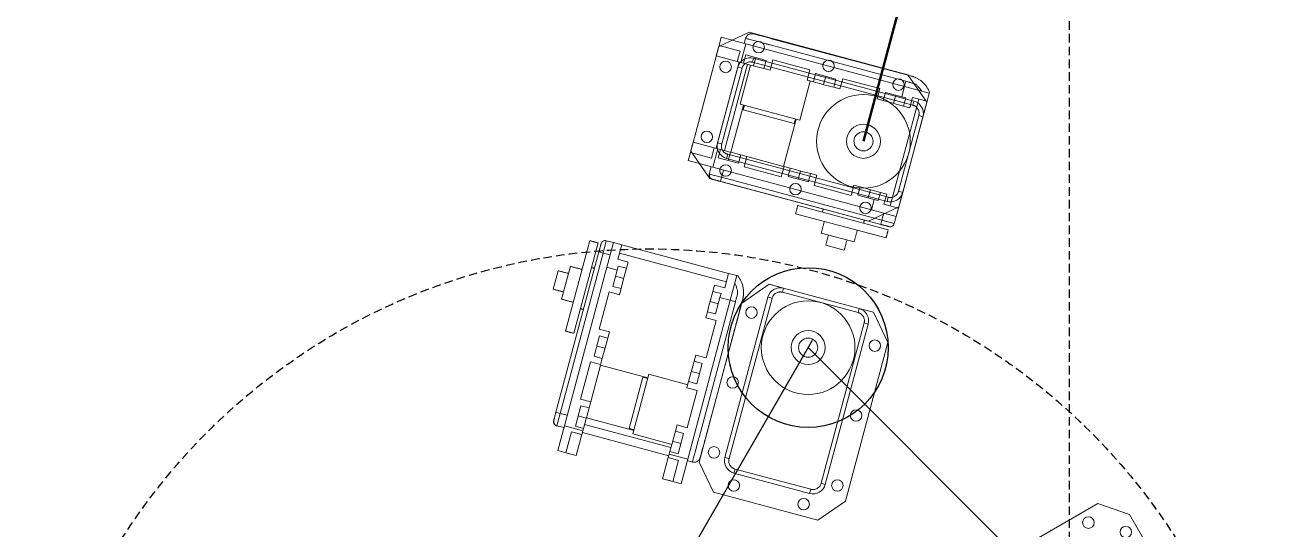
# Model space of a CAD drawing. Header units: millimetres. Extents: x 2045 to 5131, y -377 to 2192.
# Drawn here: x 2492.1 to 2785.2, y 735.9 to 854.3 of the extents above; entities that cross this region are included whole.
import ezdxf

# ---------------------------------------------------------------- set-up
doc = ezdxf.new("R2010")
doc.units = ezdxf.units.MM
doc.linetypes.add('ACISOTGL', pattern=[3, 2, -1])
doc.layers.add('Construction', color=1, linetype='ACISOTGL', lineweight=25)
doc.layers.add('Shoulder', color=5, linetype='Continuous', lineweight=50)
doc.layers.add('Legs', color=7, linetype='Continuous')
doc.layers.add('Trunk', color=7, linetype='Continuous')

msp = doc.modelspace()

# ---------------------------------------------------------------- linework, layer by layer
at = {"layer": 'Construction'}
msp.add_line((2737.317, 1083.212), (2737.317, 586.636), dxfattribs=at)
at = {"layer": 'Construction', "linetype": 'ByBlock'}
msp.add_line((2676.029, 778.523), (2752.396, 702.156), dxfattribs=at)
at = {"layer": 'Construction'}
msp.add_circle((2638.643, 655.126), 146.589, dxfattribs=at)
at = {"layer": 'Legs', "color": 7, "linetype": 'Continuous', "lineweight": 15}
for p, q in [((2655.604, 851.428), (2655.087, 849.496)), ((2655.604, 851.428), (2661.4, 849.875)), ((2661.337, 851.186), (2661.013, 849.978)), ((2664.235, 850.409), (2662.303, 850.927)), ((2663.175, 852.246), (2664.623, 851.858)), ((2666.167, 849.892), (2664.235, 850.409)), ((2668.005, 850.952), (2700.362, 842.282)), ((2654.44, 847.081), (2655.087, 849.496)), ((2654.44, 847.081), (2655.087, 849.496)), ((2654.44, 847.081), (2654.957, 849.013)), ((2654.44, 847.081), (2654.957, 849.013)), ((2655.087, 849.496), (2660.037, 848.169)), ((2660.037, 848.169), (2659.39, 845.754)), ((2661.4, 849.875), (2660.235, 845.528)), ((2660.839, 845.366), (2661.356, 847.298)), ((2661.356, 847.298), (2666.138, 846.017)), ((2661.4, 849.875), (2698.684, 839.884)), ((2667.132, 849.633), (2699.008, 841.092)), ((2659.849, 845.632), (2654.413, 825.347)), ((2654.44, 847.081), (2659.39, 845.754)), ((2661.781, 845.114), (2656.345, 824.829)), ((2659.39, 845.754), (2660.235, 845.528)), ((2660.046, 835.744), (2662.505, 844.92)), ((2660.235, 845.528), (2660.839, 845.366)), ((2662.505, 844.92), (2660.839, 845.366)), ((2662.505, 844.92), (2665.62, 844.085)), ((2663.747, 846.658), (2663.229, 844.726)), ((2666.138, 846.017), (2665.62, 844.085)), ((2667.069, 843.697), (2667.716, 846.112)), ((2667.716, 846.112), (2676.458, 843.769)), ((2665.62, 844.085), (2667.069, 843.697)), ((2676.458, 843.769), (2675.811, 841.355)), ((2677.26, 840.966), (2677.777, 842.898)), ((2677.777, 842.898), (2682.558, 841.617)), ((2679.65, 840.326), (2680.168, 842.258)), ((2682.558, 841.617), (2682.041, 839.685)), ((2683.49, 839.297), (2684.137, 841.712)), ((2684.137, 841.712), (2692.878, 839.369)), ((2674.052, 831.991), (2676.511, 841.167)), ((2675.811, 841.355), (2677.26, 840.966)), ((2677.26, 840.966), (2679.553, 840.352)), ((2679.553, 840.352), (2679.747, 840.3)), ((2679.747, 840.3), (2682.041, 839.685)), ((2682.041, 839.685), (2683.49, 839.297)), ((2692.878, 839.369), (2692.231, 836.955)), ((2693.68, 836.566), (2694.198, 838.498)), ((2694.198, 838.498), (2698.037, 837.469)), ((2698.684, 839.884), (2698.037, 837.469)), ((2699.008, 841.092), (2698.684, 839.884)), ((2698.684, 839.884), (2704.48, 838.331)), ((2700.802, 840.611), (2699.974, 840.833)), ((2674.052, 831.991), (2660.046, 835.744)), ((2692.231, 836.955), (2693.68, 836.566)), ((2693.68, 836.566), (2695.974, 835.952)), ((2695.301, 811.803), (2702.031, 836.917)), ((2695.974, 835.952), (2696.168, 835.9)), ((2696.071, 835.926), (2696.589, 837.858)), ((2696.168, 835.9), (2698.462, 835.285)), ((2697.233, 811.285), (2703.962, 836.4)), ((2698.979, 837.217), (2698.037, 837.469)), ((2698.979, 837.217), (2698.462, 835.285)), ((2699.91, 834.897), (2700.558, 837.312)), ((2700.558, 837.312), (2703.962, 836.4)), ((2703.962, 836.4), (2704.48, 838.331)), ((2660.867, 835.524), (2657.891, 824.415)), ((2660.753, 834.364), (2661.051, 835.474)), ((2672.75, 831.149), (2660.753, 834.364)), ((2698.462, 835.285), (2699.91, 834.897)), ((2670.255, 821.102), (2673.231, 832.211)), ((2672.75, 831.149), (2673.048, 832.26)), ((2649.004, 826.797), (2648.357, 824.382)), ((2649.004, 826.797), (2648.357, 824.382)), ((2649.004, 826.797), (2648.487, 824.865)), ((2649.004, 826.797), (2648.487, 824.865)), ((2649.004, 826.797), (2653.955, 825.47)), ((2647.84, 822.45), (2648.357, 824.382)), ((2648.357, 824.382), (2653.308, 823.055)), ((2653.308, 823.055), (2653.955, 825.47)), ((2653.635, 820.897), (2654.8, 825.244)), ((2653.955, 825.47), (2654.8, 825.244)), ((2654.8, 825.244), (2655.404, 825.082)), ((2655.404, 825.082), (2654.886, 823.15)), ((2657.697, 824.467), (2655.404, 825.082)), ((2657.794, 824.441), (2657.277, 822.509)), ((2657.891, 824.415), (2657.697, 824.467)), ((2657.891, 824.415), (2660.185, 823.801)), ((2647.84, 822.45), (2653.635, 820.897)), ((2652.796, 819.31), (2653.249, 821)), ((2653.635, 820.897), (2690.92, 810.907)), ((2654.886, 823.15), (2659.667, 821.869)), ((2659.667, 821.869), (2660.185, 823.801)), ((2660.185, 823.801), (2661.634, 823.412)), ((2661.634, 823.412), (2660.987, 820.998)), ((2660.987, 820.998), (2669.728, 818.655)), ((2661.634, 823.412), (2670.255, 821.102)), ((2669.728, 818.655), (2670.375, 821.07)), ((2670.375, 821.07), (2671.824, 820.682)), ((2652.796, 819.31), (2655.694, 818.534)), ((2655.435, 817.568), (2655.694, 818.534)), ((2655.694, 818.534), (2656.147, 820.224)), ((2655.694, 818.534), (2693.365, 808.44)), ((2671.824, 820.682), (2671.307, 818.75)), ((2671.307, 818.75), (2676.088, 817.469)), ((2671.824, 820.682), (2674.118, 820.067)), ((2674.215, 820.041), (2673.697, 818.109)), ((2674.312, 820.015), (2674.118, 820.067)), ((2674.312, 820.015), (2676.606, 819.401)), ((2676.088, 817.469), (2676.606, 819.401)), ((2676.606, 819.401), (2678.055, 819.013)), ((2678.055, 819.013), (2677.407, 816.598)), ((2655.435, 817.568), (2693.106, 807.474)), ((2677.407, 816.598), (2686.149, 814.255)), ((2686.149, 814.255), (2686.796, 816.67)), ((2686.796, 816.67), (2688.245, 816.282)), ((2688.245, 816.282), (2687.727, 814.35)), ((2688.245, 816.282), (2690.539, 815.667)), ((2690.636, 815.641), (2690.118, 813.71)), ((2690.733, 815.615), (2690.539, 815.667)), ((2690.733, 815.615), (2693.026, 815.001)), ((2687.727, 814.35), (2691.567, 813.321)), ((2690.92, 810.907), (2691.567, 813.321)), ((2692.509, 813.069), (2691.567, 813.321)), ((2692.509, 813.069), (2693.026, 815.001)), ((2693.026, 815.001), (2694.475, 814.613)), ((2694.475, 814.613), (2693.828, 812.198)), ((2693.828, 812.198), (2697.233, 811.285)), ((2694.326, 804.3), (2673.076, 809.994)), ((2673.593, 811.926), (2694.844, 806.232)), ((2690.92, 810.907), (2696.715, 809.354)), ((2693.365, 808.44), (2693.818, 810.13)), ((2696.715, 809.354), (2696.263, 807.663)), ((2696.715, 809.354), (2697.233, 811.285)), ((2693.106, 807.474), (2693.365, 808.44)), ((2693.365, 808.44), (2696.263, 807.663)), ((2624.736, 803.655), (2619.042, 782.405)), ((2627.84, 800.753), (2628.617, 803.65)), ((2630.307, 803.198), (2628.617, 803.65)), ((2686.827, 803.359), (2679.1, 805.429)), ((2616.78, 763.34), (2626.874, 801.012)), ((2617.746, 763.082), (2627.84, 800.753)), ((2620.974, 781.887), (2626.668, 803.137)), ((2626.874, 801.012), (2627.84, 800.753)), ((2627.84, 800.753), (2629.531, 800.3)), ((2628.754, 797.402), (2630.307, 803.198)), ((2630.307, 803.198), (2632.239, 802.68)), ((2631.327, 799.275), (2632.239, 802.68)), ((2631.721, 800.748), (2656.835, 794.019)), ((2632.239, 802.68), (2657.353, 795.951)), ((2684.49, 801.397), (2680.143, 802.561)), ((2620.171, 797.631), (2618.101, 789.904)), ((2631.421, 797.697), (2631.169, 796.755)), ((2633.741, 798.628), (2631.327, 799.275)), ((2631.421, 797.697), (2633.353, 797.179)), ((2633.353, 797.179), (2633.741, 798.628)), ((2617.303, 796.588), (2616.139, 792.241)), ((2618.764, 760.117), (2628.754, 797.402)), ((2628.754, 797.402), (2631.169, 796.755)), ((2630.14, 792.915), (2631.169, 796.755)), ((2632.713, 794.788), (2630.781, 795.306)), ((2632.072, 792.398), (2632.687, 794.692)), ((2632.739, 794.885), (2632.687, 794.692)), ((2632.739, 794.885), (2633.353, 797.179)), ((2656.441, 792.546), (2657.353, 795.951)), ((2657.353, 795.951), (2659.285, 795.433)), ((2657.732, 789.637), (2659.285, 795.433)), ((2626.927, 782.854), (2629.269, 791.596)), ((2629.269, 791.596), (2631.684, 790.949)), ((2632.072, 792.398), (2630.14, 792.915)), ((2631.684, 790.949), (2632.072, 792.398)), ((2653.023, 789.45), (2653.638, 791.744)), ((2653.638, 791.744), (2654.026, 793.193)), ((2655.57, 791.226), (2653.638, 791.744)), ((2654.026, 793.193), (2656.441, 792.546)), ((2666.867, 793.401), (2660.388, 788.926)), ((2666.867, 793.401), (2670.248, 792.495)), ((2666.867, 793.401), (2669.282, 792.754)), ((2669.989, 791.529), (2670.248, 792.495)), ((2688.021, 787.733), (2670.248, 792.495)), ((2647.742, 752.353), (2657.732, 789.637)), ((2650.398, 757.438), (2658.939, 789.314)), ((2660.388, 788.926), (2650.398, 751.641)), ((2652.357, 786.963), (2652.971, 789.256)), ((2652.971, 789.256), (2653.023, 789.45)), ((2652.997, 789.353), (2654.929, 788.836)), ((2654.288, 786.445), (2655.317, 790.284)), ((2655.57, 791.226), (2655.317, 790.284)), ((2657.732, 789.637), (2655.317, 790.284)), ((2666.574, 790.374), (2656.48, 752.703)), ((2667.54, 790.115), (2657.446, 752.444)), ((2658.939, 789.314), (2657.732, 789.637)), ((2659.42, 791.108), (2659.198, 790.28)), ((2667.54, 790.115), (2666.574, 790.374)), ((2687.762, 786.767), (2669.989, 791.529)), ((2651.968, 785.514), (2652.357, 786.963)), ((2651.977, 757.534), (2660.259, 788.442)), ((2652.357, 786.963), (2654.288, 786.445)), ((2688.021, 787.733), (2687.762, 786.767)), ((2688.021, 787.733), (2691.402, 786.827)), ((2688.987, 787.474), (2691.402, 786.827)), ((2694.775, 779.712), (2691.402, 786.827)), ((2629.342, 782.207), (2626.927, 782.854)), ((2654.383, 784.867), (2651.968, 785.514)), ((2652.041, 776.125), (2654.383, 784.867)), ((2679.083, 746.647), (2689.177, 784.318)), ((2680.049, 746.388), (2690.143, 784.059)), ((2689.177, 784.318), (2690.143, 784.059)), ((2625.74, 776.495), (2627.021, 781.276)), ((2627.021, 781.276), (2628.953, 780.758)), ((2628.339, 778.465), (2628.953, 780.758)), ((2628.953, 780.758), (2629.342, 782.207)), ((2628.313, 778.368), (2626.381, 778.885)), ((2627.672, 775.977), (2628.287, 778.271)), ((2628.339, 778.465), (2628.287, 778.271)), ((2684.785, 742.427), (2694.775, 779.712)), ((2622.527, 766.434), (2624.869, 775.175)), ((2624.869, 775.175), (2627.284, 774.528)), ((2624.942, 765.786), (2627.252, 774.407)), ((2627.672, 775.977), (2625.74, 776.495)), ((2627.252, 774.407), (2638.36, 771.431)), ((2627.284, 774.528), (2627.672, 775.977)), ((2648.623, 773.029), (2649.238, 775.323)), ((2649.238, 775.323), (2649.626, 776.772)), ((2651.17, 774.805), (2649.238, 775.323)), ((2649.626, 776.772), (2652.041, 776.125)), ((2649.888, 770.024), (2651.17, 774.805)), ((2637.2, 771.545), (2633.985, 759.548)), ((2638.58, 772.252), (2634.827, 758.246)), ((2637.2, 771.545), (2638.311, 771.247)), ((2638.58, 772.252), (2647.756, 769.793)), ((2647.957, 770.542), (2648.571, 772.836)), ((2648.571, 772.836), (2648.623, 773.029)), ((2648.597, 772.932), (2650.529, 772.415)), ((2647.568, 769.093), (2647.957, 770.542)), ((2649.983, 768.446), (2647.568, 769.093)), ((2647.641, 759.704), (2649.983, 768.446)), ((2647.957, 770.542), (2649.888, 770.024)), ((2624.942, 765.786), (2622.527, 766.434)), ((2624.553, 764.338), (2624.942, 765.786)), ((2616.78, 763.34), (2617.746, 763.082)), ((2616.97, 760.184), (2617.746, 763.082)), ((2617.746, 763.082), (2619.437, 762.629)), ((2621.34, 760.074), (2622.622, 764.855)), ((2623.913, 761.947), (2621.981, 762.465)), ((2622.622, 764.855), (2624.553, 764.338)), ((2623.939, 762.044), (2624.553, 764.338)), ((2616.97, 760.184), (2618.66, 759.731)), ((2617.211, 754.322), (2618.764, 760.117)), ((2618.764, 760.117), (2623.11, 758.953)), ((2623.272, 759.556), (2621.34, 760.074)), ((2623.11, 758.953), (2623.272, 759.556)), ((2623.887, 761.85), (2623.272, 759.556)), ((2643.809, 755.063), (2623.525, 760.498)), ((2623.939, 762.044), (2623.887, 761.85)), ((2635.047, 759.067), (2623.939, 762.044)), ((2633.985, 759.548), (2635.096, 759.251)), ((2644.838, 758.902), (2645.226, 760.351)), ((2645.226, 760.351), (2647.641, 759.704)), ((2619.143, 753.804), (2620.469, 758.754)), ((2620.469, 758.754), (2622.884, 758.107)), ((2621.558, 753.157), (2622.884, 758.107)), ((2622.884, 758.107), (2623.11, 758.953)), ((2643.291, 753.131), (2623.007, 758.566)), ((2634.827, 758.246), (2644.003, 755.787)), ((2644.003, 755.787), (2644.838, 758.902)), ((2646.129, 755.994), (2644.197, 756.512)), ((2646.77, 758.385), (2644.838, 758.902)), ((2645.489, 753.603), (2646.77, 758.385)), ((2650.14, 756.472), (2649.622, 754.541)), ((2617.211, 754.322), (2619.143, 753.804)), ((2621.558, 753.157), (2619.143, 753.804)), ((2621.558, 753.157), (2619.143, 753.804)), ((2621.558, 753.157), (2619.626, 753.675)), ((2621.558, 753.157), (2619.626, 753.675)), ((2643.168, 752.672), (2643.395, 753.517)), ((2643.395, 753.517), (2643.557, 754.121)), ((2647.742, 752.353), (2643.395, 753.517)), ((2644.003, 755.787), (2643.557, 754.121)), ((2643.557, 754.121), (2645.489, 753.603)), ((2649.622, 754.541), (2649.104, 752.609)), ((2650.683, 752.704), (2651.071, 754.152)), ((2641.842, 747.722), (2643.168, 752.672)), ((2645.583, 752.025), (2643.168, 752.672)), ((2644.257, 747.075), (2645.583, 752.025)), ((2646.189, 746.557), (2647.742, 752.353)), ((2648.845, 751.643), (2647.638, 751.966)), ((2650.398, 751.641), (2653.771, 744.525)), ((2657.446, 752.444), (2656.48, 752.703)), ((2641.842, 747.722), (2644.257, 747.075)), ((2641.842, 747.722), (2643.774, 747.204)), ((2641.842, 747.722), (2644.257, 747.075)), ((2641.842, 747.722), (2643.774, 747.204)), ((2658.86, 749.995), (2658.601, 749.029)), ((2658.601, 749.029), (2676.374, 744.266)), ((2658.86, 749.995), (2676.633, 745.232)), ((2646.189, 746.557), (2644.257, 747.075)), ((2676.633, 745.232), (2676.374, 744.266)), ((2679.083, 746.647), (2680.049, 746.388)), ((2653.771, 744.525), (2678.306, 737.951)), ((2678.306, 737.951), (2684.785, 742.427)), ((2744.095, 741.934), (2722.098, 729.234)), ((2751.512, 739.288), (2744.095, 741.934)), ((2770.812, 705.859), (2751.512, 739.288))]:
    msp.add_line(p, q, dxfattribs=at)
at = {"layer": 'Legs', "color": 1}
msp.add_line((2577.829, 608.436), (2677.029, 780.255), dxfattribs=at)
msp.add_circle((2676.029, 778.523), 18.784, dxfattribs=at)
msp.add_circle((2676.029, 778.523), 18.784, dxfattribs=at)
msp.add_circle((2676.029, 778.523), 18.784, dxfattribs=at)
at = {"layer": 'Legs', "color": 7, "linetype": 'Continuous', "lineweight": 15}
for centre, radius in [((2676.029, 778.523), 11), ((2662.705, 786.752), 1.35), ((2676.029, 778.523), 4), ((2676.029, 778.523), 2.25), ((2691.682, 778.987), 1.35), ((2658.305, 770.331), 1.35), ((2687.283, 762.567), 1.35), ((2653.905, 753.911), 1.35), ((2658.553, 746.143), 1.35), ((2682.883, 746.146), 1.35), ((2674.974, 741.743), 1.35), ((2741.858, 737.409), 1.35), ((2750.637, 735.203), 1.35)]:
    msp.add_circle(centre, radius, dxfattribs=at)
for centre, radius, start, end in [((2698.763, 836.315), 6.177, 20.95684, 49.68287), ((2695.297, 807.922), 1, 254.99999, 345), ((2628.358, 802.685), 1, 75, 165.00001), ((2654.681, 791.49), 6.177, 10.31713, 39.04316), ((2669.472, 789.598), 3, 75, 165), ((2687.245, 784.835), 3, 345, 75), ((2659.378, 751.926), 3, 165, 255), ((2677.151, 747.164), 3, 255, 345)]:
    msp.add_arc(centre, radius, start, end, dxfattribs=at)
at = {"layer": 'Legs', "color": 7, "linetype": 'Continuous'}
for centre in [(2653.762, 819.051), (2617.229, 761.15)]:
    msp.add_arc(centre, 1, 165, 255, dxfattribs=at)
at = {"layer": 'Legs', "color": 7, "linetype": 'Continuous', "lineweight": 15}
for points, degree in [([(2661.371, 851.177), (2661.337, 851.186)], 1), ([(2662.236, 852.189), (2662.128, 852.138)], 1), ([(2666.2, 849.882), (2666.167, 849.892)], 1), ([(2702.725, 838.802), (2702.47, 839.207), (2702.155, 839.571), (2701.79, 839.881)], 3), ([(2704.532, 838.525), (2704.532, 838.525), (2704.512, 838.451), (2704.48, 838.331)], 3), ([(2673.076, 809.994), (2673.593, 811.926)], 1), ([(2679.389, 810.373), (2679.583, 811.097)], 1), ([(2679.1, 805.429), (2679.837, 808.182)], 1), ([(2689.242, 808.509), (2689.048, 807.785)], 1), ([(2626.668, 803.137), (2624.736, 803.655)], 1), ([(2680.143, 802.561), (2680.79, 804.976)], 1), ([(2685.137, 803.812), (2684.49, 801.397)], 1), ([(2687.565, 806.112), (2686.827, 803.359)], 1), ([(2694.844, 806.232), (2694.326, 804.3)], 1), ([(2622.924, 796.894), (2620.171, 797.631)], 1), ([(2619.718, 795.941), (2617.303, 796.588)], 1), ([(2625.839, 797.148), (2625.115, 797.342)], 1), ([(2659.478, 795.381), (2659.478, 795.381), (2659.404, 795.401), (2659.285, 795.433)], 3), ([(2616.139, 792.241), (2618.553, 791.594)], 1), ([(2658.815, 793.678), (2659.039, 793.254), (2659.196, 792.799), (2659.282, 792.328)], 3), ([(2618.101, 789.904), (2620.853, 789.166)], 1), ([(2660.259, 788.443), (2660.259, 788.443), (2660.404, 788.984), (2660.647, 789.892)], 3), ([(2622.526, 787.683), (2623.251, 787.489)], 1), ([(2619.042, 782.405), (2620.974, 781.887)], 1), ([(2650.149, 756.506), (2650.14, 756.472)], 1), ([(2648.855, 751.677), (2648.845, 751.643)], 1), ([(2650.164, 751.92), (2650.066, 751.852)], 1)]:
    msp.add_open_spline(points, degree=degree, dxfattribs=at)
for points, knots in [([(2661.348, 851.165), (2661.373, 851.238), (2661.419, 851.378), (2661.539, 851.613), (2661.735, 851.879), (2661.942, 852.054), (2662.114, 852.137), (2662.149, 852.154)], [0, 0, 0, 0, 0.1677828, 0.3204249, 0.5757663, 0.9127774, 1, 1, 1, 1]), ([(2662.303, 850.927), (2662.176, 850.961), (2661.922, 851.029), (2661.606, 851.113), (2661.407, 851.167), (2661.38, 851.174), (2661.371, 851.177)], [0, 0, 0, 0, 0.2825843, 0.5651687, 0.847753, 1, 1, 1, 1]), ([(2662.149, 852.154), (2662.163, 852.161), (2662.245, 852.202), (2662.438, 852.262), (2662.742, 852.305), (2662.965, 852.265), (2663.086, 852.243)], [0, 0, 0, 0, 0.050132, 0.2955176, 0.6187189, 1, 1, 1, 1]), ([(2663.175, 852.246), (2663.083, 852.265), (2662.887, 852.305), (2662.644, 852.304), (2662.504, 852.265), (2662.467, 852.255)], [0, 0, 0, 0, 0.3971375, 0.8406945, 1, 1, 1, 1]), ([(2664.623, 851.858), (2665.52, 851.618), (2666.379, 851.387), (2667.647, 851.048), (2668.004, 850.952), (2668.004, 850.952)], [0, 0, 0, 0, 0.5, 0.5, 1, 1, 1, 1]), ([(2667.132, 849.633), (2667.006, 849.667), (2666.752, 849.735), (2666.436, 849.819), (2666.236, 849.873), (2666.21, 849.88), (2666.2, 849.882)], [0, 0, 0, 0, 0.2825844, 0.5651689, 0.8477533, 1, 1, 1, 1]), ([(2700.362, 842.282), (2700.42, 842.266), (2700.535, 842.234), (2700.71, 842.178), (2700.887, 842.117), (2701.067, 842.048), (2701.248, 841.972), (2701.43, 841.888), (2701.65, 841.778), (2701.906, 841.636), (2702.196, 841.454), (2702.484, 841.252), (2702.667, 841.101), (2702.76, 841.025)], [0, 0, 0, 0, 0.070877, 0.1420784, 0.2137175, 0.285906, 0.3587527, 0.4323636, 0.5068416, 0.6264285, 0.748243, 0.872652, 1, 1, 1, 1]), ([(2699.974, 840.833), (2699.974, 840.833), (2699.953, 840.838), (2699.859, 840.864), (2699.785, 840.883), (2699.597, 840.934), (2699.482, 840.965), (2699.245, 841.028), (2699.122, 841.061), (2699.008, 841.092)], [0, 0, 0, 0, 0.25, 0.25, 0.5, 0.5, 0.75, 0.75, 1, 1, 1, 1]), ([(2701.79, 839.881), (2701.651, 840.076), (2701.492, 840.239), (2701.153, 840.484), (2700.973, 840.565), (2700.802, 840.611)], [0, 0, 0, 0, 0.5, 0.5, 1, 1, 1, 1]), ([(2653.503, 818.085), (2653.504, 818.085), (2653.505, 818.085), (2653.517, 818.082), (2653.536, 818.077), (2653.562, 818.069), (2653.596, 818.06), (2653.668, 818.041), (2653.808, 818.004), (2654.059, 817.936), (2654.366, 817.854), (2654.674, 817.772), (2654.953, 817.697), (2655.192, 817.633), (2655.354, 817.589), (2655.435, 817.568)], [0, 0, 0, 0, 0.0403222, 0.0803171, 0.1201425, 0.159958, 0.1999236, 0.2401972, 0.3700419, 0.5000573, 0.629902, 0.7599174, 0.8400454, 0.9196463, 1, 1, 1, 1]), ([(2693.106, 807.474), (2693.147, 807.463), (2693.228, 807.441), (2693.349, 807.409), (2693.468, 807.377), (2693.586, 807.345), (2693.703, 807.314), (2693.903, 807.26), (2694.174, 807.187), (2694.481, 807.105), (2694.732, 807.038), (2694.891, 806.995), (2694.982, 806.971), (2695.029, 806.958), (2695.035, 806.957), (2695.038, 806.956)], [0, 0, 0, 0, 0.04032222, 0.08031714, 0.12014249, 0.15995801, 0.19992356, 0.24019724, 0.37004189, 0.50005725, 0.62990199, 0.75991743, 0.84004545, 0.91964627, 1, 1, 1, 1]), ([(2626.874, 801.012), (2626.885, 801.052), (2626.907, 801.133), (2626.939, 801.254), (2626.971, 801.374), (2627.003, 801.492), (2627.034, 801.608), (2627.088, 801.808), (2627.161, 802.08), (2627.243, 802.387), (2627.31, 802.638), (2627.353, 802.797), (2627.377, 802.887), (2627.39, 802.935), (2627.391, 802.94), (2627.392, 802.943)], [0, 0, 0, 0, 0.04032222, 0.08031714, 0.12014249, 0.15995801, 0.19992356, 0.24019724, 0.37004189, 0.50005725, 0.62990199, 0.75991743, 0.84004545, 0.91964627, 1, 1, 1, 1]), ([(2659.282, 792.328), (2659.381, 792.111), (2659.443, 791.891), (2659.485, 791.475), (2659.466, 791.279), (2659.42, 791.108)], [0, 0, 0, 0, 0.5, 0.5, 1, 1, 1, 1]), ([(2660.647, 789.892), (2660.662, 789.949), (2660.692, 790.065), (2660.731, 790.244), (2660.767, 790.429), (2660.797, 790.619), (2660.821, 790.814), (2660.84, 791.014), (2660.855, 791.259), (2660.86, 791.552), (2660.847, 791.894), (2660.816, 792.244), (2660.777, 792.478), (2660.758, 792.597)], [0, 0, 0, 0, 0.070877, 0.1420784, 0.2137175, 0.285906, 0.3587527, 0.4323636, 0.5068416, 0.6264285, 0.748243, 0.872652, 1, 1, 1, 1]), ([(2669.989, 791.529), (2669.948, 791.54), (2669.867, 791.56), (2669.743, 791.581), (2669.618, 791.594), (2669.493, 791.599), (2669.367, 791.596), (2669.148, 791.578), (2668.839, 791.511), (2668.465, 791.341), (2668.132, 791.102), (2667.89, 790.837), (2667.725, 790.582), (2667.614, 790.356), (2667.565, 790.196), (2667.54, 790.115)], [0, 0, 0, 0, 0.0403222, 0.0803171, 0.1201425, 0.159958, 0.1999236, 0.2401972, 0.3700419, 0.5000573, 0.629902, 0.7599174, 0.8400454, 0.9196463, 1, 1, 1, 1]), ([(2659.198, 790.28), (2659.198, 790.28), (2659.193, 790.259), (2659.167, 790.165), (2659.148, 790.091), (2659.097, 789.903), (2659.066, 789.788), (2659.003, 789.551), (2658.97, 789.428), (2658.939, 789.314)], [0, 0, 0, 0, 0.25, 0.25, 0.5, 0.5, 0.75, 0.75, 1, 1, 1, 1]), ([(2689.177, 784.318), (2689.187, 784.359), (2689.207, 784.44), (2689.228, 784.564), (2689.241, 784.689), (2689.246, 784.814), (2689.243, 784.94), (2689.225, 785.159), (2689.158, 785.468), (2688.989, 785.842), (2688.749, 786.176), (2688.484, 786.417), (2688.229, 786.582), (2688.003, 786.693), (2687.843, 786.743), (2687.762, 786.767)], [0, 0, 0, 0, 0.04032222, 0.08031714, 0.12014249, 0.15995801, 0.19992356, 0.24019724, 0.37004189, 0.50005725, 0.62990199, 0.75991743, 0.84004545, 0.91964627, 1, 1, 1, 1]), ([(2616.263, 761.409), (2616.263, 761.409), (2616.263, 761.411), (2616.267, 761.423), (2616.272, 761.441), (2616.279, 761.468), (2616.288, 761.502), (2616.307, 761.574), (2616.345, 761.714), (2616.412, 761.965), (2616.494, 762.272), (2616.577, 762.58), (2616.651, 762.858), (2616.715, 763.097), (2616.759, 763.259), (2616.78, 763.34)], [0, 0, 0, 0, 0.0403222, 0.0803171, 0.1201425, 0.159958, 0.1999236, 0.2401972, 0.3700419, 0.5000573, 0.629902, 0.7599174, 0.8400454, 0.9196463, 1, 1, 1, 1]), ([(2650.398, 757.438), (2650.364, 757.312), (2650.296, 757.058), (2650.212, 756.742), (2650.158, 756.542), (2650.151, 756.516), (2650.149, 756.506)], [0, 0, 0, 0, 0.2825844, 0.5651689, 0.8477533, 1, 1, 1, 1]), ([(2651.071, 754.152), (2651.311, 755.049), (2651.541, 755.909), (2651.881, 757.177), (2651.977, 757.533), (2651.977, 757.533)], [0, 0, 0, 0, 0.5, 0.5, 1, 1, 1, 1]), ([(2648.834, 751.663), (2648.909, 751.647), (2649.053, 751.618), (2649.317, 751.604), (2649.645, 751.641), (2649.9, 751.733), (2650.058, 751.84), (2650.09, 751.862)], [0, 0, 0, 0, 0.1677828, 0.3204249, 0.5757663, 0.9127774, 1, 1, 1, 1]), ([(2649.104, 752.609), (2649.07, 752.482), (2649.002, 752.228), (2648.918, 751.912), (2648.864, 751.713), (2648.857, 751.686), (2648.855, 751.677)], [0, 0, 0, 0, 0.2825843, 0.5651687, 0.847753, 1, 1, 1, 1]), ([(2650.09, 751.862), (2650.103, 751.871), (2650.18, 751.921), (2650.328, 752.058), (2650.517, 752.3), (2650.594, 752.513), (2650.635, 752.629)], [0, 0, 0, 0, 0.050132, 0.2955176, 0.6187189, 1, 1, 1, 1]), ([(2650.683, 752.704), (2650.653, 752.615), (2650.59, 752.426), (2650.467, 752.216), (2650.364, 752.113), (2650.337, 752.086)], [0, 0, 0, 0, 0.3971375, 0.8406945, 1, 1, 1, 1]), ([(2657.446, 752.444), (2657.436, 752.403), (2657.415, 752.322), (2657.395, 752.197), (2657.382, 752.073), (2657.376, 751.948), (2657.379, 751.822), (2657.398, 751.603), (2657.465, 751.294), (2657.634, 750.92), (2657.873, 750.586), (2658.139, 750.345), (2658.393, 750.18), (2658.619, 750.068), (2658.78, 750.019), (2658.86, 749.995)], [0, 0, 0, 0, 0.0403222, 0.0803171, 0.1201425, 0.159958, 0.1999236, 0.2401972, 0.3700419, 0.5000573, 0.629902, 0.7599174, 0.8400454, 0.9196463, 1, 1, 1, 1]), ([(2676.633, 745.232), (2676.674, 745.222), (2676.756, 745.202), (2676.88, 745.181), (2677.004, 745.168), (2677.129, 745.163), (2677.255, 745.166), (2677.474, 745.184), (2677.783, 745.251), (2678.157, 745.42), (2678.491, 745.66), (2678.732, 745.925), (2678.898, 746.18), (2679.009, 746.406), (2679.058, 746.566), (2679.083, 746.647)], [0, 0, 0, 0, 0.0403222, 0.0803171, 0.1201425, 0.159958, 0.1999236, 0.2401972, 0.3700419, 0.5000573, 0.629902, 0.7599174, 0.8400454, 0.9196463, 1, 1, 1, 1])]:
    msp.add_open_spline(points, degree=3, knots=knots, dxfattribs=at)
at = {"layer": 'Shoulder', "color": 1}
msp.add_line((2689.02, 826.997), (2718.682, 937.708), dxfattribs=at)
at = {"layer": 'Trunk', "color": 6, "linetype": 'Continuous', "lineweight": 15}
for p, q in [((2662.137, 852.628), (2655.022, 849.254)), ((2699.422, 842.637), (2662.137, 852.628)), ((2655.022, 849.254), (2648.448, 824.72)), ((2659.525, 844.424), (2654.763, 826.651)), ((2660.491, 844.165), (2659.525, 844.424)), ((2662.941, 845.58), (2663.199, 846.545)), ((2700.612, 835.486), (2662.941, 845.58)), ((2700.871, 836.452), (2663.199, 846.545)), ((2660.491, 844.165), (2655.729, 826.392)), ((2703.898, 836.158), (2699.422, 842.637)), ((2700.612, 835.486), (2700.871, 836.452)), ((2703.898, 836.158), (2702.992, 832.777)), ((2703.898, 836.158), (2703.251, 833.743)), ((2697.264, 815.263), (2702.026, 833.036)), ((2698.23, 815.004), (2702.992, 832.777)), ((2702.026, 833.036), (2702.992, 832.777)), ((2648.448, 824.72), (2652.923, 818.241)), ((2655.729, 826.392), (2654.763, 826.651)), ((2657.143, 823.943), (2656.884, 822.977)), ((2657.143, 823.943), (2694.814, 813.849)), ((2656.884, 822.977), (2694.555, 812.883)), ((2652.923, 818.241), (2690.208, 808.25)), ((2698.23, 815.004), (2697.264, 815.263)), ((2694.814, 813.849), (2694.555, 812.883)), ((2698.23, 815.004), (2697.324, 811.624)), ((2697.971, 814.038), (2697.324, 811.624)), ((2690.208, 808.25), (2697.324, 811.624))]:
    msp.add_line(p, q, dxfattribs=at)
for centre, radius in [((2664.407, 849.121), 1.35), ((2656.639, 844.473), 1.35), ((2680.828, 844.721), 1.35), ((2697.249, 840.321), 1.35), ((2689.02, 826.997), 11), ((2689.02, 826.997), 4), ((2652.239, 828.052), 1.35), ((2689.02, 826.997), 2.25), ((2656.642, 820.143), 1.35), ((2673.063, 815.743), 1.35), ((2689.484, 811.343), 1.35)]:
    msp.add_circle(centre, radius, dxfattribs=at)
for centre, start, end in [((2662.423, 843.648), 75, 165), ((2700.094, 833.554), 345, 75), ((2657.661, 825.875), 165, 255), ((2695.332, 815.781), 255, 345)]:
    msp.add_arc(centre, 3, start, end, dxfattribs=at)
for points, knots in [([(2662.941, 845.58), (2662.9, 845.59), (2662.818, 845.61), (2662.694, 845.631), (2662.569, 845.644), (2662.444, 845.649), (2662.319, 845.646), (2662.1, 845.628), (2661.79, 845.561), (2661.416, 845.392), (2661.083, 845.152), (2660.842, 844.887), (2660.676, 844.632), (2660.565, 844.406), (2660.516, 844.246), (2660.491, 844.165)], [0, 0, 0, 0, 0.0403222, 0.0803171, 0.1201425, 0.159958, 0.1999236, 0.2401972, 0.3700419, 0.5000573, 0.629902, 0.7599174, 0.8400454, 0.9196463, 1, 1, 1, 1]), ([(2702.026, 833.036), (2702.036, 833.077), (2702.056, 833.159), (2702.077, 833.283), (2702.09, 833.407), (2702.095, 833.532), (2702.093, 833.658), (2702.074, 833.877), (2702.007, 834.186), (2701.838, 834.56), (2701.598, 834.894), (2701.333, 835.135), (2701.079, 835.301), (2700.852, 835.412), (2700.692, 835.461), (2700.612, 835.486)], [0, 0, 0, 0, 0.0403222, 0.0803171, 0.1201425, 0.159958, 0.1999236, 0.2401972, 0.3700419, 0.5000573, 0.629902, 0.7599174, 0.8400454, 0.9196463, 1, 1, 1, 1]), ([(2655.729, 826.392), (2655.719, 826.351), (2655.698, 826.27), (2655.678, 826.146), (2655.664, 826.021), (2655.659, 825.896), (2655.662, 825.77), (2655.681, 825.551), (2655.748, 825.242), (2655.917, 824.868), (2656.156, 824.534), (2656.421, 824.293), (2656.676, 824.128), (2656.902, 824.017), (2657.063, 823.967), (2657.143, 823.943)], [0, 0, 0, 0, 0.0403222, 0.0803171, 0.1201425, 0.159958, 0.1999236, 0.2401972, 0.3700419, 0.5000573, 0.629902, 0.7599174, 0.8400454, 0.9196463, 1, 1, 1, 1]), ([(2694.814, 813.849), (2694.855, 813.839), (2694.937, 813.818), (2695.061, 813.798), (2695.185, 813.784), (2695.31, 813.779), (2695.436, 813.782), (2695.655, 813.801), (2695.964, 813.868), (2696.338, 814.037), (2696.672, 814.276), (2696.913, 814.541), (2697.079, 814.796), (2697.19, 815.022), (2697.239, 815.183), (2697.264, 815.263)], [0, 0, 0, 0, 0.04032222, 0.08031714, 0.12014249, 0.15995801, 0.19992356, 0.24019724, 0.37004189, 0.50005725, 0.62990199, 0.75991743, 0.84004545, 0.91964627, 1, 1, 1, 1])]:
    msp.add_open_spline(points, degree=3, knots=knots, dxfattribs=at)

doc.saveas('drawing.dxf')
